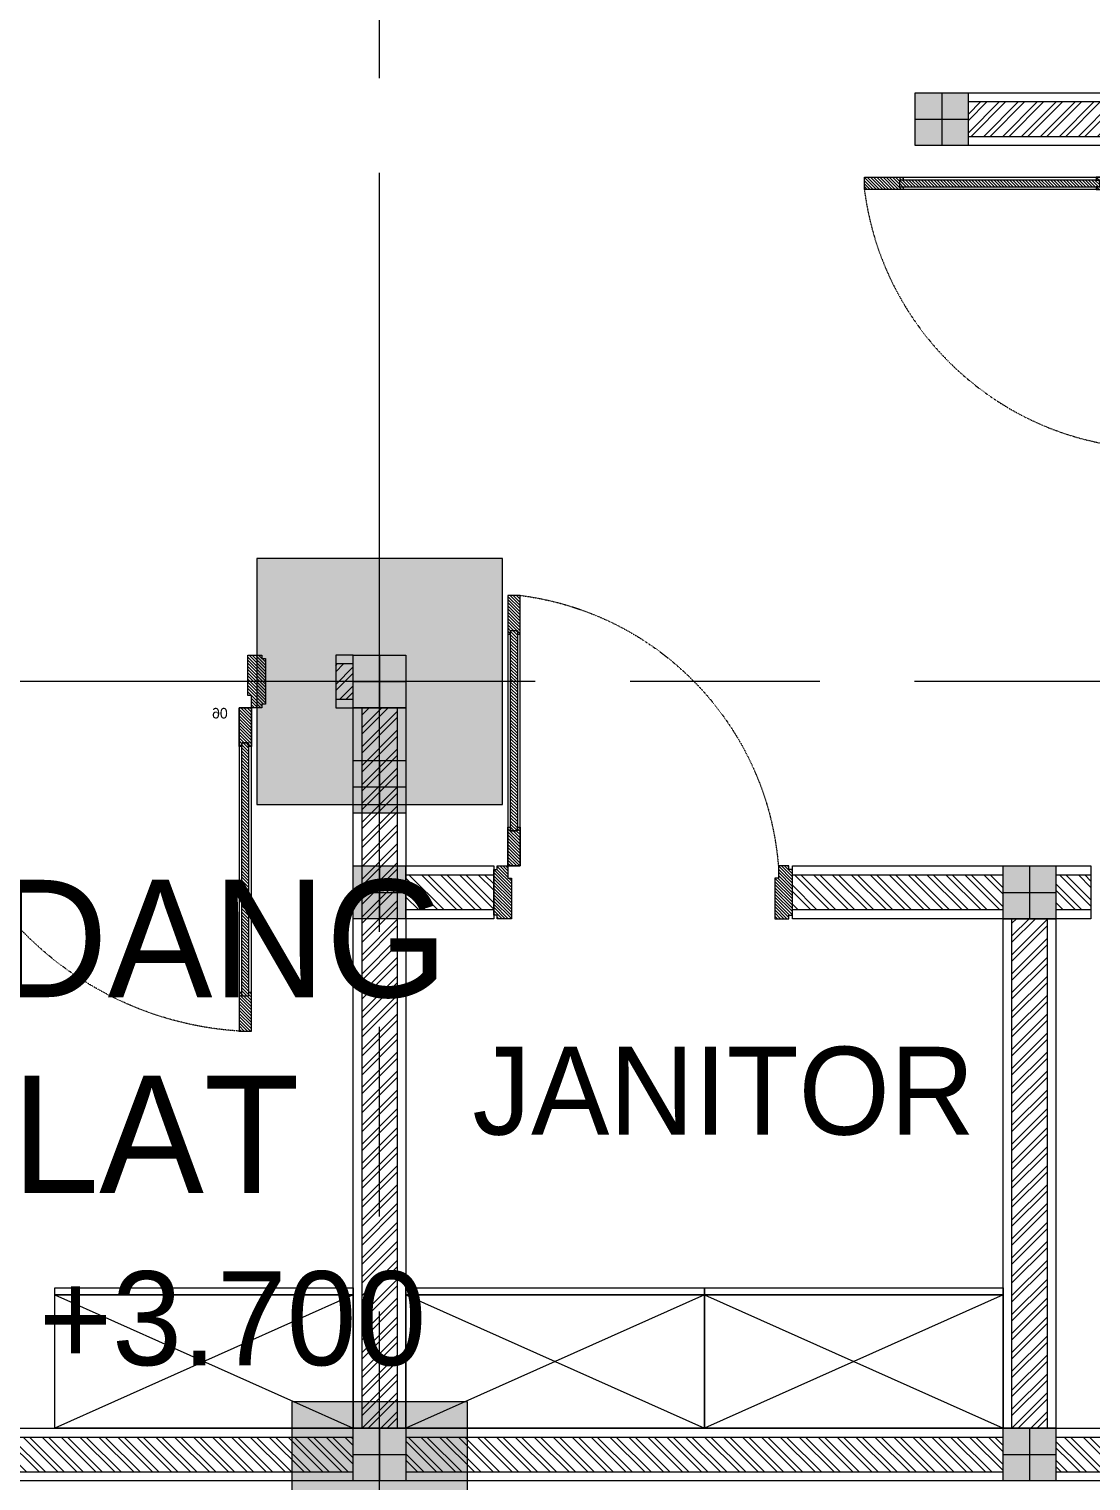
# Model space of a CAD drawing. Header units: millimetres. Extents: x -280308 to 6402717, y -14 to 2073074.
# Drawn here: x 6560 to 9583, y 408548 to 412680 of the extents above; entities that cross this region are included whole.
import ezdxf
from ezdxf.enums import TextEntityAlignment as Align

# ---------------------------------------------------------------- set-up
doc = ezdxf.new("R2010")
doc.units = ezdxf.units.MM
doc.linetypes.add('ACAD_ISO03W100', pattern=[30, 12, -18])
doc.linetypes.add('ACAD_ISO08W100', pattern=[36, 24, -3, 6, -3])
doc.layers.get('0').update_dxf_attribs({"lineweight": 0})
for name, color, linetype, lineweight in [('_Door & Window', 1, 'Continuous', 0), ('A-ALINE-1', 91, 'Continuous', 20), ('A-ALINE-3', 111, 'Continuous', 15), ('A-ALINE-6', 117, 'Continuous', 9), ('A-ANNOTATION', 144, 'Continuous', 0), ('A-Furn', 250, 'Continuous', 0), ('A-FURN-EQPM', 177, 'Continuous', 0), ('ARSIR', 251, 'Continuous', 0), ('Struktur', 80, 'Continuous', 20)]:
    doc.layers.add(name, color=color, linetype=linetype, lineweight=lineweight)
doc.layers.add('A-FILL-1', color=7, linetype='Continuous', lineweight=0, true_color=0x454545)
doc.layers.add('A-TEXT', color=254, linetype='Continuous')
doc.styles.add('Annotative', font='arial.ttf', dxfattribs={"height": 1.25})
doc.styles.add('CENTURY', font='GOTHIC.TTF')
doc.styles.get("Standard").update_dxf_attribs({"font": 'arial.ttf'})
pattern_1 = [(135, (51.1804, 3e-10), (-4.490128, -4.490128), [])]

# ---------------------------------------------------------------- blocks, each defined once
blk = doc.blocks.new('A$Ccf87384a')
blk.add_wipeout([(-75, 75), (75, 75), (75, -75), (-75, -75)])
blk.add_wipeout([(-75, -75), (-75, 75), (75, 75), (75, -75)])
at = {"layer": 'A-FILL-1', "ltscale": 0.25}
h = blk.add_hatch(color=256, dxfattribs=at)
h.dxf.hatch_style = 1
h.paths.add_polyline_path([(-75, -75), (-75, 75), (75, 75), (75, -75)])
at = {"layer": 'A-ALINE-1'}
blk.add_lwpolyline([(-75, -75), (-75, 75), (75, 75), (75, -75)], close=True, dxfattribs=at)
at = {"layer": 'A-FILL-1', "ltscale": 0.25}
for p, q in [((0, 75), (0, -75)), ((-75, 0), (75, 0))]:
    blk.add_line(p, q, dxfattribs=at)
blk = doc.blocks.new('P180')
at = {"layer": 'A-Furn'}
h = blk.add_hatch(dxfattribs=at)
h.set_pattern_fill('ANSI31', color=256, scale=2, angle=450, style=0)
h.paths.add_polyline_path([(-30765.8, -2658.3), (-30755.8, -2658.3), (-30755.8, -2648.3), (-30625.8, -2648.3), (-30625.8, -2658.3), (-30615.8, -2658.3), (-30615.8, -2688.3), (-30650.8, -2688.3), (-30650.8, -2698.3), (-30765.8, -2698.3)])
h = blk.add_hatch(dxfattribs=at)
h.set_pattern_fill('ANSI31', color=256, scale=2, angle=450, style=0)
h.set_pattern_definition([(135, (51.1804, -604.547), (-4.490128, -4.490128), [])])
h.paths.add_polyline_path([(-30615.8, -3608.3), (-30505.8, -3608.3), (-30505.8, -3600.3), (-30515.8, -3600.3), (-30515.8, -3581.3), (-30505.8, -3581.3), (-30505.8, -3573.3), (-30615.8, -3573.3)])
h = blk.add_hatch(dxfattribs=at)
h.set_pattern_fill('ANSI31', color=256, scale=2, angle=450, style=0)
h.set_pattern_definition(pattern_1)
h.paths.add_polyline_path([(-29795.8, -3600.3), (-29795.8, -3581.3), (-30515.8, -3581.3), (-30515.8, -3600.3)])
h = blk.add_hatch(dxfattribs=at)
h.set_pattern_fill('ANSI31', color=256, scale=2, angle=450, style=0)
h.set_pattern_definition(pattern_1)
h.paths.add_polyline_path([(-29695.8, -3608.3), (-29805.8, -3608.3), (-29805.8, -3600.3), (-29795.8, -3600.3), (-29795.8, -3581.3), (-29805.8, -3581.3), (-29805.8, -3573.3), (-29695.8, -3573.3)])
h = blk.add_hatch(dxfattribs=at)
h.set_pattern_fill('ANSI31', color=256, scale=2, angle=450, style=0)
h.paths.add_polyline_path([(-30765.8, -3638.3), (-30755.8, -3638.3), (-30755.8, -3648.3), (-30625.8, -3648.3), (-30625.8, -3638.3), (-30615.8, -3638.3), (-30615.8, -3608.3), (-30650.8, -3608.3), (-30650.8, -3598.3), (-30765.8, -3598.3)])
at = {"layer": '_Door & Window'}
for points in [[(-30765.8, -2658.3), (-30755.8, -2658.3), (-30755.8, -2648.3), (-30625.8, -2648.3), (-30625.8, -2658.3), (-30615.8, -2658.3), (-30615.8, -2688.3), (-30650.8, -2688.3), (-30650.8, -2698.3), (-30765.8, -2698.3), (-30765.8, -2658.3)], [(-30615.8, -3608.3), (-30505.8, -3608.3), (-30505.8, -3600.3), (-30515.8, -3600.3), (-30515.8, -3581.3), (-30505.8, -3581.3), (-30505.8, -3573.3), (-30615.8, -3573.3), (-30615.8, -3608.3)], [(-29695.8, -3608.3), (-29805.8, -3608.3), (-29805.8, -3600.3), (-29795.8, -3600.3), (-29795.8, -3581.3), (-29805.8, -3581.3), (-29805.8, -3573.3), (-29695.8, -3573.3), (-29695.8, -3608.3)], [(-30765.8, -3638.3), (-30755.8, -3638.3), (-30755.8, -3648.3), (-30625.8, -3648.3), (-30625.8, -3638.3), (-30615.8, -3638.3), (-30615.8, -3608.3), (-30650.8, -3608.3), (-30650.8, -3598.3), (-30765.8, -3598.3), (-30765.8, -3638.3)]]:
    blk.add_lwpolyline(points, dxfattribs=at)
blk.add_lwpolyline([(-30615.8, -3608.3), (-30615.8, -3573.3), (-29695.8, -3573.3), (-29695.8, -3608.3)], close=True, dxfattribs=at)
at = {"layer": '_Door & Window', "linetype": 'ACAD_ISO03W100', "ltscale": 0.02}
blk.add_arc((-30640.5, -3634.6), 946.6, 3.7152, 88.5077, dxfattribs=at)
at = {"layer": 'A-Furn'}
blk.add_lwpolyline([(-29795.8, -3600.3), (-29795.8, -3581.3), (-30515.8, -3581.3), (-30515.8, -3600.3)], close=True, dxfattribs=at)
at = {"layer": 'Defpoints', "ltscale": 0.25, "insert": (-30585.6, -3496.2), "char_height": 30, "attachment_point": 1, "rotation": 270, "style": 'CENTURY'}
blk.add_mtext_dynamic_manual_height_columns('90', width=78.467, gutter_width=750, heights=[0], dxfattribs=at)
blk = doc.blocks.new('A$C2234461b')
at = {"layer": 'A-Furn'}
h = blk.add_hatch(dxfattribs=at)
h.set_pattern_fill('ANSI31', color=256, scale=2, angle=540, style=0)
h.set_pattern_definition([(225, (-3598.3206, 30666.9954), (4.490128, -4.490128), [])])
h.paths.add_polyline_path([(10, 920), (10, 810), (2, 810), (2, 820), (-17, 820), (-17, 810), (-25, 810), (-25, 920)])
h = blk.add_hatch(dxfattribs=at)
h.set_pattern_fill('ANSI31', color=256, scale=2, angle=540, style=0)
h.set_pattern_definition([(225, (-3598.3206, 30816.9954), (4.490128, -4.490128), [])])
h.paths.add_polyline_path([(2, 820), (-17, 820), (-17, 250), (2, 250)])
h = blk.add_hatch(dxfattribs=at)
h.set_pattern_fill('ANSI31', color=256, scale=2, angle=540, style=0)
h.set_pattern_definition([(225, (-2993.7735, 30816.9954), (4.490128, -4.490128), [])])
h.paths.add_polyline_path([(10, 150), (10, 260), (2, 260), (2, 250), (-17, 250), (-17, 260), (-25, 260), (-25, 150)])
h = blk.add_hatch(dxfattribs=at)
h.set_pattern_fill('ANSI31', color=256, scale=2, angle=540, style=0)
h.set_pattern_definition([(225, (-3448.3206, 30765.815), (4.490128, -4.490128), [])])
h.paths.add_polyline_path([(-790, 0), (-790, 10), (-800, 10), (-800, 140), (-790, 140), (-790, 150), (-760, 150), (-760, 115), (-750, 115), (-750, 0)])
h = blk.add_hatch(dxfattribs=at)
h.set_pattern_fill('ANSI31', color=256, scale=2, angle=540, style=0)
h.set_pattern_definition([(225, (-3598.3206, 30765.815), (4.490128, -4.490128), [])])
h.paths.add_polyline_path([(40, 0), (40, 10), (50, 10), (50, 140), (40, 140), (40, 150), (10, 150), (10, 115), (0, 115), (0, 0)])
at = {"layer": '_Door & Window'}
for points in [[(10, 920), (10, 810), (2, 810), (2, 820), (-17, 820), (-17, 810), (-25, 810), (-25, 920), (10, 920)], [(10, 150), (10, 260), (2, 260), (2, 250), (-17, 250), (-17, 260), (-25, 260), (-25, 150), (10, 150)], [(-790, 0), (-790, 10), (-800, 10), (-800, 140), (-790, 140), (-790, 150), (-760, 150), (-760, 115), (-750, 115), (-750, 0), (-790, 0)], [(40, 0), (40, 10), (50, 10), (50, 140), (40, 140), (40, 150), (10, 150), (10, 115), (0, 115), (0, 0), (40, 0)]]:
    blk.add_lwpolyline(points, dxfattribs=at)
blk.add_lwpolyline([(10, 150), (-25, 150), (-25, 920), (10, 920)], close=True, dxfattribs=at)
at = {"layer": '_Door & Window', "linetype": 'ACAD_ISO03W100', "ltscale": 0.02}
blk.add_arc((81.6, 82.4), 844.4, 97.2572, 175.4086, dxfattribs=at)
at = {"layer": 'A-Furn'}
blk.add_lwpolyline([(2, 820), (-17, 820), (-17, 250), (2, 250)], close=True, dxfattribs=at)
blk = doc.blocks.new('A$C7a9db0a0')
at = {"layer": 'A-FILL-1', "ltscale": 0.25}
h = blk.add_hatch(dxfattribs=at)
h.set_pattern_fill('ANSI32', color=256, scale=4, angle=180)
h.set_pattern_definition([(225, (-186768.873, -142056.49), (26.9407684, -26.9407684), []), (225, (-186786.833, -142056.49), (26.9407684, -26.9407684), [])])
h.paths.add_polyline_path([(55247.8, -13786), (59247.8, -13786), (59247.8, -13886), (55247.8, -13886)])
h = blk.add_hatch(dxfattribs=at)
h.set_pattern_fill('ANSI32', color=256, scale=4, angle=270)
h.set_pattern_definition([(315, (74069.558, 88592.158), (26.940768, 26.940768), []), (315, (74069.558, 88574.197), (26.940768, 26.940768), [])])
h.paths.add_polyline_path([(55597.8, -16086), (54747.8, -16086), (54747.8, -15986), (55597.8, -15986)])
h = blk.add_hatch(dxfattribs=at)
h.set_pattern_fill('ANSI32', color=256, scale=4, angle=180)
h.set_pattern_definition([(225, (160050.994, -36232.77), (26.940768, -26.940768), []), (225, (160033.034, -36232.77), (26.940768, -26.940768), [])])
h.paths.add_polyline_path([(55372.8, -17561), (55372.8, -16111), (55472.8, -16111), (55472.8, -17561)])
h = blk.add_hatch(dxfattribs=at)
h.set_pattern_fill('ANSI32', color=256, scale=4, angle=270)
h.set_pattern_definition([(315, (71119.558, 86992.157), (26.940768, 26.940768), []), (315, (71119.558, 86974.197), (26.940768, 26.940768), [])])
h.paths.add_polyline_path([(59247.8, -17686), (50547.8, -17686), (50547.8, -17586), (59247.8, -17586)])
at = {"layer": 'A-ALINE-3', "linetype": 'Continuous'}
for points in [[(55247.8, -13786), (59247.8, -13786), (59247.8, -13886), (55247.8, -13886)], [(55597.8, -16086), (54747.8, -16086), (54747.8, -15986), (55597.8, -15986)], [(55372.8, -17561), (55372.8, -16111), (55472.8, -16111), (55472.8, -17561)], [(59247.8, -17686), (50547.8, -17686), (50547.8, -17586), (59247.8, -17586)]]:
    blk.add_lwpolyline(points, close=True, dxfattribs=at)
at = {"layer": 'A-ALINE-6'}
for points in [[(55247.8, -13761), (59247.8, -13761), (59247.8, -13911), (55247.8, -13911)], [(55597.8, -16111), (54747.8, -16111), (54747.8, -15961), (55597.8, -15961)], [(55347.8, -17561), (55347.8, -16111), (55497.8, -16111), (55497.8, -17561)], [(59247.8, -17711), (50547.8, -17711), (50547.8, -17561), (59247.8, -17561)]]:
    blk.add_lwpolyline(points, close=True, dxfattribs=at)
at = {"ltscale": 0.25, "rotation": 90}
blk.add_blockref('A$C2234461b', (55872.8, -14011), dxfattribs=at)
at = {"ltscale": 0.25, "xscale": -1}
blk.add_blockref('A$C2234461b', (53947.8, -16111), dxfattribs=at)
at = {"xscale": -1.000000000000015, "rotation": 90}
blk.add_blockref('P180', (49599.5, -46126.8), dxfattribs=at)
at = {"ltscale": 0.25}
for p in [(53572.8, -15436), (53572.8, -15736), (53572.8, -16036)]:
    blk.add_blockref('A$Ccf87384a', p, dxfattribs=at)
at = {"layer": 'A-FILL-1', "ltscale": 0.25}
h = blk.add_hatch(dxfattribs=at)
h.set_pattern_fill('ANSI32', color=256, scale=4, angle=180)
h.set_pattern_definition([(225, (-186768.873, -143656.49), (26.9407684, -26.9407684), []), (225, (-186786.833, -143656.49), (26.9407684, -26.9407684), [])])
h.paths.add_polyline_path([(53497.8, -15386), (53447.8, -15386), (53447.8, -15486), (53497.8, -15486)])
h = blk.add_hatch(dxfattribs=at)
h.set_pattern_fill('ANSI32', color=256, scale=4, angle=180)
h.set_pattern_definition([(225, (158200.994, -36232.77), (26.940768, -26.940768), []), (225, (158183.034, -36232.77), (26.940768, -26.940768), [])])
h.paths.add_polyline_path([(53522.8, -17561), (53522.8, -15511), (53622.8, -15511), (53622.8, -17561)])
h = blk.add_hatch(dxfattribs=at)
h.set_pattern_fill('ANSI32', color=256, scale=4, angle=270)
h.set_pattern_definition([(315, (73169.558, 88592.158), (26.940768, 26.940768), []), (315, (73169.558, 88574.197), (26.940768, 26.940768), [])])
h.paths.add_polyline_path([(53897.8, -16086), (53647.8, -16086), (53647.8, -15986), (53897.8, -15986)])
at = {"layer": 'A-ALINE-3', "linetype": 'Continuous'}
for points in [[(53497.8, -15386), (53447.8, -15386), (53447.8, -15486), (53497.8, -15486)], [(53522.8, -17561), (53522.8, -15511), (53622.8, -15511), (53622.8, -17561)], [(53897.8, -16086), (53647.8, -16086), (53647.8, -15986), (53897.8, -15986)]]:
    blk.add_lwpolyline(points, close=True, dxfattribs=at)
at = {"layer": 'A-ALINE-6'}
for points in [[(53497.8, -15361), (53447.8, -15361), (53447.8, -15511), (53497.8, -15511)], [(53497.8, -17561), (53497.8, -15511), (53647.8, -15511), (53647.8, -17561)], [(53897.8, -16111), (53647.8, -16111), (53647.8, -15961), (53897.8, -15961)]]:
    blk.add_lwpolyline(points, close=True, dxfattribs=at)
at = {"ltscale": 0.25}
for p in [(55172.8, -13836), (55422.8, -16036), (55422.8, -17636)]:
    blk.add_blockref('A$Ccf87384a', p, dxfattribs=at)
blk.add_blockref('A$Ccf87384a', (53572.8, -17636), dxfattribs=at)
blk = doc.blocks.new('A$C4404b510')
at = {"color": 0, "linetype": 'ByBlock', "lineweight": -2, "ltscale": 0.25}
for p, q in [((35174.8, 4080), (34324.8, 3700)), ((34324.8, 4080), (35174.8, 3700)), ((36174.8, 4080), (35324.8, 3700)), ((35324.8, 4080), (36174.8, 3700)), ((37024.8, 4080), (36174.8, 3700)), ((36174.8, 4080), (37024.8, 3700))]:
    blk.add_line(p, q, dxfattribs=at)
for points in [[(34324.8, 4100), (35174.8, 4100), (35174.8, 4080), (34324.8, 4080)], [(35324.8, 4100), (36174.8, 4100), (36174.8, 4080), (35324.8, 4080)], [(36174.8, 4100), (37024.8, 4100), (37024.8, 4080), (36174.8, 4080)], [(34324.8, 4080), (35174.8, 4080), (35174.8, 3700), (34324.8, 3700)], [(35324.8, 4080), (36174.8, 4080), (36174.8, 3700), (35324.8, 3700)], [(36174.8, 4080), (37024.8, 4080), (37024.8, 3700), (36174.8, 3700)]]:
    blk.add_lwpolyline(points, close=True, dxfattribs=at)
blk = doc.blocks.new('*U552')
at = {"layer": 'A-ANNOTATION', "linetype": 'ACAD_ISO08W100', "ltscale": 0.25}
blk.add_lwpolyline([(0, -5), (0, -90.561)], dxfattribs=at)
at = {"layer": 'A-TEXT'}
blk.add_attdef('N', text='', height=0.9, dxfattribs=at).set_placement((0, 2.75), align=Align.MIDDLE_CENTER)
blk = doc.blocks.new('*U539')
at = {"layer": 'A-ANNOTATION', "linetype": 'ACAD_ISO08W100', "ltscale": 0.25}
blk.add_lwpolyline([(0, -7.641), (0, -228.348)], dxfattribs=at)
at = {"layer": 'A-TEXT'}
blk.add_attdef('N', text='', height=0.9, dxfattribs=at).set_placement((0, 2.75), align=Align.MIDDLE_CENTER)
blk = doc.blocks.new('A$Cf37525da')
at = {"color": 124, "xscale": -360.0000000000001, "yscale": 360.0000000000001, "zscale": 360.0000000000001}
for name, p, rotation in [('*U552', (-14750, -25932.8), 180), ('*U539', (4643.8, -13700), 270)]:
    blk.add_blockref(name, p, dxfattribs=dict(at, rotation=rotation))
blk = doc.blocks.new('A$Cc06d3743')
at = {"layer": 'ARSIR', "linetype": 'ByBlock', "lineweight": -2, "ltscale": 0.25}
h = blk.add_hatch(color=256, dxfattribs=at)
h.dxf.hatch_style = 1
h.paths.add_polyline_path([(15150, 16700), (15550, 16700), (15550, 17200), (15150, 17200)])
h.paths.add_polyline_path([(30150, 3825), (30550, 3825), (30550, 4425), (30150, 4425)])
h.paths.add_polyline_path([(30100, 1925), (30600, 1925), (30600, 2425), (30100, 2425)])
h.paths.add_polyline_path([(39100, 1900), (39600, 1900), (39600, 2400), (39100, 2400)])
h.paths.add_polyline_path([(44850, 1900), (45350, 1900), (45350, 2400), (44850, 2400)])
h.paths.add_polyline_path([(45350, 3800), (45350, 4200), (44850, 4200), (44850, 3800)])
h.paths.add_polyline_path([(39600, 3800), (39600, 4200), (39100, 4200), (39100, 3800)])
h.paths.add_polyline_path([(27150, 3950), (27550, 3950), (27550, 4450), (27150, 4450)])
h.paths.add_polyline_path([(4025, 5925), (4675, 5925), (4675, 6575), (4025, 6575)])
h.paths.add_polyline_path([(9025, 5925), (9675, 5925), (9675, 6575), (9025, 6575)])
h.paths.add_polyline_path([(53750, 13700), (54450, 13700), (54450, 14400), (53750, 14400)])
h.paths.add_polyline_path([(53750, 5900), (54450, 5900), (54450, 6600), (53750, 6600)])
h.paths.add_polyline_path([(49750, 13700), (50450, 13700), (50450, 14400), (49750, 14400)])
h.paths.add_polyline_path([(49750, 5900), (50450, 5900), (50450, 6600), (49750, 6600)])
h.paths.add_polyline_path([(44750, 13700), (45450, 13700), (45450, 14400), (44750, 14400)])
h.paths.add_polyline_path([(44750, 5900), (45450, 5900), (45450, 6600), (44750, 6600)])
h.paths.add_polyline_path([(39000, 13700), (39700, 13700), (39700, 14400), (39000, 14400)])
h.paths.add_polyline_path([(39000, 5900), (39700, 5900), (39700, 6600), (39000, 6600)])
h.paths.add_polyline_path([(33000, 13700), (33700, 13700), (33700, 14400), (33000, 14400)])
h.paths.add_polyline_path([(33000, 5900), (33700, 5900), (33700, 6600), (33000, 6600)])
h.paths.add_polyline_path([(27000, 13700), (27700, 13700), (27700, 14400), (27000, 14400)])
h.paths.add_polyline_path([(27000, 5900), (27700, 5900), (27700, 6600), (27000, 6600)])
h.paths.add_polyline_path([(21000, 13700), (21700, 13700), (21700, 14400), (21000, 14400)])
h.paths.add_polyline_path([(21000, 5900), (21700, 5900), (21700, 6600), (21000, 6600)])
h.paths.add_polyline_path([(4000, 13700), (4700, 13700), (4700, 14400), (4000, 14400)])
h.paths.add_polyline_path([(9000, 13700), (9700, 13700), (9700, 14400), (9000, 14400)])
h.paths.add_polyline_path([(15000, 13700), (15700, 13700), (15700, 14400), (15000, 14400)])
h.paths.add_polyline_path([(15000, 5900), (15700, 5900), (15700, 6600), (15000, 6600)])
h.paths.add_polyline_path([(53775, 20275), (54425, 20275), (54425, 19625), (53775, 19625)])
h.paths.add_polyline_path([(53775, 25), (54425, 25), (54425, 675), (53775, 675)])
h.paths.add_polyline_path([(49775, 20275), (50425, 20275), (50425, 19625), (49775, 19625)])
h.paths.add_polyline_path([(49775, 25), (50425, 25), (50425, 675), (49775, 675)])
h.paths.add_polyline_path([(44775, 20275), (45425, 20275), (45425, 19625), (44775, 19625)])
h.paths.add_polyline_path([(44775, 25), (45425, 25), (45425, 675), (44775, 675)])
h.paths.add_polyline_path([(39025, 20275), (39675, 20275), (39675, 19625), (39025, 19625)])
h.paths.add_polyline_path([(39025, 25), (39675, 25), (39675, 675), (39025, 675)])
h.paths.add_polyline_path([(33025, 20275), (33675, 20275), (33675, 19625), (33025, 19625)])
h.paths.add_polyline_path([(27025, 20275), (27675, 20275), (27675, 19625), (27025, 19625)])
h.paths.add_polyline_path([(27025, 25), (27675, 25), (27675, 675), (27025, 675)])
h.paths.add_polyline_path([(21025, 20275), (21675, 20275), (21675, 19625), (21025, 19625)])
h.paths.add_polyline_path([(21025, 25), (21675, 25), (21675, 675), (21025, 675)])
h.paths.add_polyline_path([(15025, 20275), (15675, 20275), (15675, 19625), (15025, 19625)])
h.paths.add_polyline_path([(15025, 25), (15675, 25), (15675, 675), (15025, 675)])
h.paths.add_polyline_path([(4025, 19625), (4675, 19625), (4675, 20275), (4025, 20275)])
h.paths.add_polyline_path([(9025, 19625), (9675, 19625), (9675, 20275), (9025, 20275)])
h.paths.add_polyline_path([(0, 19600), (700, 19600), (700, 20300), (0, 20300)])
h.paths.add_polyline_path([(4025, 25), (4675, 25), (4675, 675), (4025, 675)])
h.paths.add_polyline_path([(9025, 25), (9675, 25), (9675, 675), (9025, 675)])
h.paths.add_polyline_path([(0, 0), (700, 0), (700, 700), (0, 700)])
h.paths.add_polyline_path([(13350, 16700), (13750, 16700), (13750, 17200), (13350, 17200)])
h.paths.add_polyline_path([(13350, 19700), (13750, 19700), (13750, 20200), (13350, 20200)])
h.paths.add_polyline_path([(30100, 100), (30600, 100), (30600, 600), (30100, 600)])
h.paths.add_polyline_path([(0, 13700), (700, 13700), (700, 14400), (0, 14400)])
h.paths.add_polyline_path([(0, 5900), (700, 5900), (700, 6600), (0, 6600)])
at = {"layer": 'Struktur', "color": 0, "linetype": 'ByBlock', "lineweight": -2, "ltscale": 0.25}
for points in [[(39000, 5900), (39700, 5900), (39700, 6600), (39000, 6600)], [(39600, 3800), (39600, 4200), (39100, 4200), (39100, 3800)]]:
    blk.add_lwpolyline(points, close=True, dxfattribs=at)
blk = doc.blocks.new('2')
at = {"ltscale": 0.25}
blk.add_blockref('A$C7a9db0a0', (-46014.9, 426259.3), dxfattribs=at)
blk.add_blockref('A$Cf37525da', (22307.9, 424523.3), dxfattribs=at)
at = {"layer": 'A-FURN-EQPM', "ltscale": 0.25}
blk.add_blockref('A$C4404b510', (-27691.9, 404998.3), dxfattribs=at)
at = {"layer": 'Struktur', "ltscale": 0.25}
blk.add_blockref('A$Cc06d3743', (-31792.1, 404573.3), dxfattribs=at)
at = {"layer": 'A-TEXT', "ltscale": 0.25, "attachment_point": 1, "style": 'Annotative'}
for s, width, insert, char_height in [('\\pxqc;{\\fCentury Gothic|b0|i0|c0|p34;\\H1.25x;GUDANG\\PALAT\\P\\H0.8x;FFL +3.700}', 2443.72, (5549.8, 410259), 267.3), ('{\\fCentury Gothic|b0|i0|c0|p34;JANITOR}', 1292.927, (7821.8, 409783.8), 250)]:
    blk.add_mtext_dynamic_manual_height_columns(s, width=width, gutter_width=1670.6, heights=[0], dxfattribs=dict(at, insert=insert, char_height=char_height))

msp = doc.modelspace()

# ---------------------------------------------------------------- block references
msp.add_blockref('2', (0, 0))

doc.saveas('drawing.dxf')
